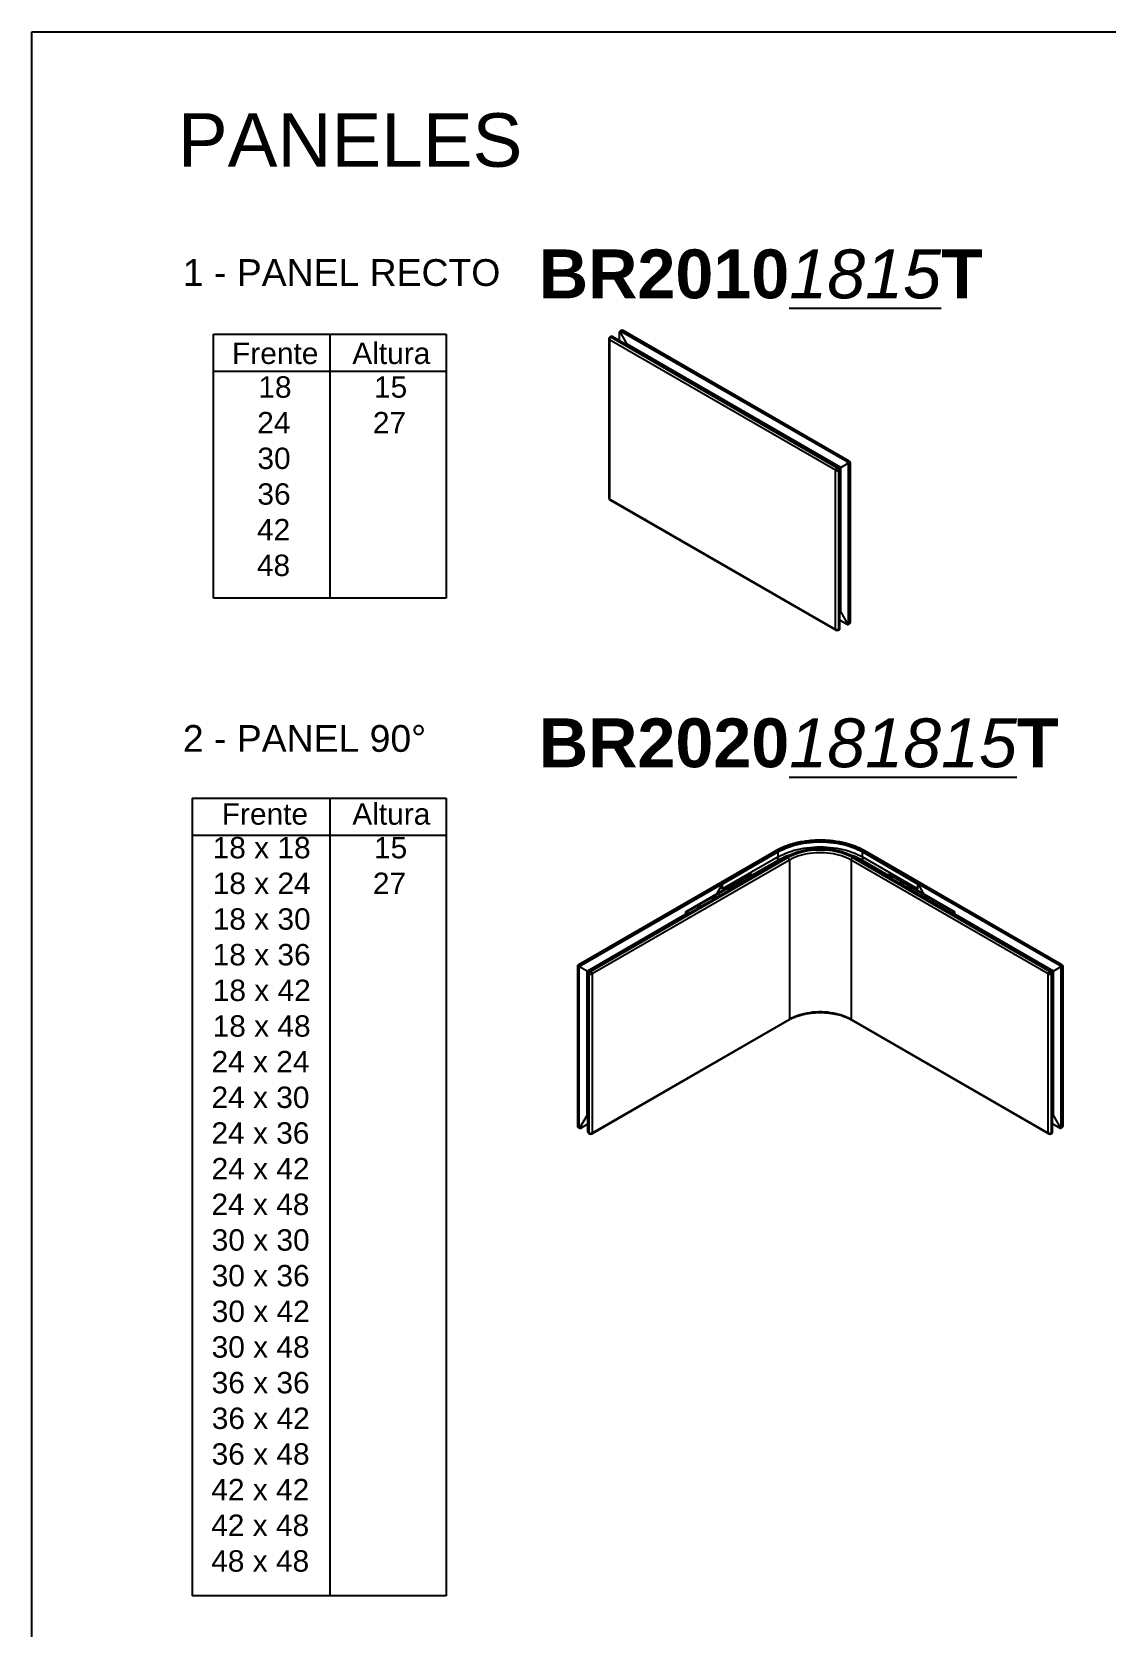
# Model space of a CAD drawing. Header units: inches. Extents: x 9936 to 27102, y -2774 to 11910.
# Drawn here: x 9946 to 10951, y -1350 to 141 of the extents above; entities that cross this region are included whole.
import ezdxf

# ---------------------------------------------------------------- set-up
doc = ezdxf.new("R2010")
doc.units = ezdxf.units.IN
doc.header["$MEASUREMENT"] = 0
doc.layers.add('TEXTO', color=7, linetype='Continuous')
doc.layers.add('VIÑETAS', color=5, linetype='Continuous')
doc.styles.get("Standard").update_dxf_attribs({"font": 'arial.ttf'})

msp = doc.modelspace()

# ---------------------------------------------------------------- linework, layer by layer
at = {"layer": 'TEXTO', "color": 30, "true_color": 0xf8991e}
for p, q in [((10115.83, -141.393), (10333.247, -141.393)), ((10115.83, -388.115), (10115.83, -141.393)), ((10224.539, -141.393), (10224.539, -388.115)), ((10333.247, -141.393), (10333.247, -388.115)), ((10115.83, -175.914), (10333.247, -175.914)), ((10333.247, -388.115), (10115.83, -388.115)), ((10095.872, -575.046), (10333.247, -575.046)), ((10095.872, -575.046), (10095.872, -1320.817)), ((10224.539, -575.046), (10224.539, -1320.817)), ((10333.247, -575.046), (10333.247, -1320.817)), ((10095.872, -609.567), (10333.247, -609.567)), ((10333.247, -1320.817), (10095.872, -1320.817))]:
    msp.add_line(p, q, dxfattribs=at)
at = {"layer": 'TEXTO'}
msp.add_lwpolyline([(9945.9, 141.265), (11955.124, 141.265), (11955.124, -2774.427), (9945.9, -2774.427)], close=True, dxfattribs=at)
at = {"layer": 'VIÑETAS', "linetype": 'Continuous'}
for p, q in [((10485.505, -145.707), (10485.505, -294.317)), ((10697.516, -268.576), (10486.091, -146.523)), ((10486.091, -146.523), (10486.091, -295.134)), ((10487.213, -143.567), (10486.506, -143.975)), ((10487.601, -143.342), (10487.213, -143.567)), ((10487.213, -143.567), (10487.601, -143.342)), ((10488.213, -143.666), (10487.505, -144.074)), ((10487.505, -144.074), (10698.93, -266.127)), ((10488.213, -143.666), (10488.601, -143.441)), ((10699.637, -265.719), (10488.213, -143.666)), ((10700.026, -265.494), (10488.601, -143.441)), ((10495.39, -147.36), (10495.39, -139.523)), ((10496.193, -138.382), (10495.804, -138.607)), ((10502.744, -150.627), (10495.804, -138.607)), ((10496.9, -137.974), (10496.193, -138.382)), ((10497.193, -138.481), (10496.804, -138.706)), ((10708.229, -260.759), (10496.804, -138.706)), ((10497.9, -138.073), (10497.193, -138.481)), ((10708.618, -260.534), (10497.193, -138.481)), ((10709.325, -260.126), (10497.9, -138.073)), ((10710.325, -260.027), (10498.9, -137.974)), ((10501.896, -151.116), (10502.744, -150.627)), ((10702.289, -265.822), (10502.744, -150.627)), ((10524.693, -164.224), (10524.613, -164.23)), ((10524.992, -164.449), (10524.693, -164.224)), ((10673.893, -250.355), (10673.812, -250.361)), ((10674.191, -250.58), (10673.893, -250.355)), ((10698.93, -266.127), (10699.637, -265.719)), ((10699.637, -265.719), (10700.026, -265.494)), ((10701.052, -268.168), (10700.345, -268.576)), ((10701.026, -266.55), (10700.637, -266.774)), ((10701.027, -266.551), (10702.289, -265.822)), ((10701.052, -268.168), (10701.441, -267.944)), ((10701.052, -416.779), (10701.052, -268.168)), ((10701.441, -416.554), (10701.441, -267.944)), ((10702.289, -265.822), (10709.229, -261.815)), ((10702.289, -400.715), (10702.289, -265.822)), ((10708.618, -260.534), (10708.229, -260.759)), ((10708.618, -260.534), (10709.325, -260.126)), ((10709.618, -261.59), (10709.229, -261.815)), ((10710.032, -262.984), (10709.643, -263.208)), ((10709.643, -411.819), (10709.643, -263.208)), ((10710.739, -262.576), (10710.032, -262.984)), ((10710.032, -411.594), (10710.032, -262.984)), ((10710.739, -411.186), (10710.739, -262.576)), ((10711.325, -410.37), (10711.325, -261.759)), ((10697.516, -417.187), (10697.516, -268.576)), ((10700.345, -268.576), (10700.345, -417.187)), ((10486.091, -295.134), (10697.516, -417.187)), ((10486.506, -296.049), (10697.93, -418.102)), ((10701.487, -296.722), (10701.441, -296.695)), ((10701.487, -296.722), (10701.441, -296.708)), ((10701.441, -297.154), (10701.487, -296.722)), ((10701.487, -373.477), (10701.441, -373.45)), ((10701.487, -373.477), (10701.441, -373.462)), ((10701.441, -373.909), (10701.487, -373.477)), ((10702.289, -400.715), (10701.441, -401.204)), ((10709.229, -412.735), (10702.289, -400.715)), ((10700.345, -417.187), (10701.052, -416.779)), ((10700.637, -417.694), (10701.026, -417.47)), ((10701.441, -416.554), (10701.052, -416.779)), ((10708.229, -412.636), (10701.441, -408.717)), ((10709.229, -412.735), (10709.618, -412.51)), ((10709.618, -412.51), (10710.325, -412.102)), ((10710.032, -411.594), (10709.643, -411.819)), ((10710.032, -411.594), (10710.739, -411.186)), ((10699.93, -418.102), (10700.637, -417.694)), ((10641.523, -624.349), (10457.039, -730.849)), ((10642.523, -624.448), (10458.039, -730.948)), ((10458.746, -731.357), (10643.23, -624.856)), ((10578.53, -662.003), (10643.053, -624.754)), ((10578.707, -662.105), (10643.23, -624.856)), ((10643.296, -624.97), (10591.394, -654.932)), ((10643.679, -625.375), (10591.778, -655.337)), ((10643.23, -624.856), (10642.523, -624.448)), ((10643.23, -624.856), (10643.053, -624.754)), ((10643.23, -624.856), (10643.23, -625.008)), ((10643.679, -630.015), (10643.679, -625.375)), ((10722.613, -625.375), (10774.515, -655.337)), ((10722.613, -630.015), (10722.613, -625.375)), ((10774.898, -654.932), (10722.997, -624.97)), ((10723.77, -624.448), (10723.062, -624.856)), ((10723.239, -624.754), (10723.062, -624.856)), ((10723.062, -624.856), (10907.547, -731.357)), ((10723.062, -624.856), (10787.586, -662.105)), ((10723.062, -624.856), (10723.062, -625.008)), ((10723.239, -624.754), (10787.763, -662.003)), ((10908.254, -730.948), (10723.77, -624.448)), ((10909.254, -730.849), (10724.77, -624.349)), ((10652.21, -630.04), (10467.726, -736.541)), ((10468.433, -736.949), (10652.917, -630.449)), ((10654.332, -632.898), (10469.848, -739.399)), ((10652.21, -630.04), (10587.687, -667.289)), ((10652.387, -630.142), (10587.864, -667.391)), ((10643.679, -630.015), (10591.778, -659.977)), ((10651.827, -629.895), (10599.926, -659.857)), ((10643.446, -633.26), (10619.645, -647)), ((10643.661, -633.634), (10620.076, -647.249)), ((10643.446, -633.26), (10643.446, -630.149)), ((10643.661, -633.634), (10644.702, -633.049)), ((10644.506, -634.122), (10643.661, -633.634)), ((10652.917, -630.449), (10652.21, -630.04)), ((10652.387, -630.142), (10652.21, -630.04)), ((10654.332, -632.898), (10654.332, -781.509)), ((10896.445, -739.399), (10711.961, -632.898)), ((10711.961, -632.898), (10711.961, -781.509)), ((10714.082, -630.04), (10713.375, -630.449)), ((10713.375, -630.449), (10897.859, -736.949)), ((10714.082, -630.04), (10713.905, -630.142)), ((10778.429, -667.391), (10713.905, -630.142)), ((10898.566, -736.541), (10714.082, -630.04)), ((10778.606, -667.289), (10714.082, -630.04)), ((10766.367, -659.857), (10714.465, -629.895)), ((10721.108, -632.787), (10722.631, -633.634)), ((10721.787, -634.122), (10722.631, -633.634)), ((10722.613, -630.015), (10774.515, -659.977)), ((10722.631, -633.634), (10746.216, -647.249)), ((10722.847, -633.26), (10722.847, -630.149)), ((10722.847, -633.26), (10746.648, -647)), ((10458.746, -731.357), (10590.268, -655.431)), ((10459.135, -731.581), (10590.657, -655.655)), ((10617.93, -646.434), (10557.472, -681.336)), ((10558.358, -681.423), (10618.816, -646.522)), ((10586.422, -664.623), (10591.657, -655.556)), ((10590.268, -655.431), (10590.657, -655.655)), ((10591.268, -655.332), (10591.657, -655.556)), ((10591.328, -655.078), (10591.328, -655.367)), ((10591.553, -655.197), (10591.544, -655.202)), ((10591.544, -655.491), (10591.544, -655.202)), ((10591.562, -655.212), (10591.562, -655.501)), ((10591.717, -655.596), (10591.657, -655.556)), ((10591.778, -659.977), (10591.778, -655.337)), ((10605.839, -655.697), (10605.839, -656.105)), ((10607.132, -655.085), (10606.779, -655.289)), ((10607.309, -655.595), (10606.779, -655.289)), ((10607.663, -655.391), (10607.132, -655.085)), ((10607.132, -655.085), (10607.309, -655.595)), ((10616.446, -649.574), (10616.446, -649.982)), ((10617.739, -648.962), (10617.385, -649.166)), ((10617.916, -649.472), (10617.385, -649.166)), ((10618.269, -649.268), (10617.739, -648.962)), ((10617.739, -648.962), (10617.916, -649.472)), ((10620.921, -647.737), (10618.816, -646.522)), ((10747.476, -646.522), (10745.372, -647.737)), ((10807.934, -681.423), (10747.476, -646.522)), ((10748.554, -648.962), (10748.023, -649.268)), ((10808.821, -681.336), (10748.363, -646.434)), ((10748.377, -649.472), (10748.554, -648.962)), ((10748.907, -649.166), (10748.377, -649.472)), ((10748.554, -648.962), (10748.907, -649.166)), ((10749.847, -649.982), (10749.847, -649.574)), ((10759.16, -655.085), (10758.63, -655.391)), ((10758.984, -655.595), (10759.16, -655.085)), ((10759.514, -655.289), (10758.984, -655.595)), ((10759.16, -655.085), (10759.514, -655.289)), ((10760.453, -656.105), (10760.453, -655.697)), ((10774.515, -659.977), (10774.515, -655.337)), ((10774.636, -655.556), (10774.575, -655.596)), ((10774.636, -655.556), (10775.025, -655.332)), ((10774.636, -655.556), (10779.87, -664.623)), ((10774.731, -655.212), (10774.731, -655.501)), ((10774.74, -655.197), (10774.748, -655.202)), ((10774.748, -655.491), (10774.748, -655.202)), ((10774.964, -655.078), (10774.964, -655.367)), ((10776.025, -655.431), (10775.636, -655.655)), ((10907.158, -731.581), (10775.636, -655.655)), ((10907.547, -731.357), (10776.025, -655.431)), ((10467.337, -736.316), (10598.859, -660.39)), ((10467.726, -736.541), (10599.248, -660.615)), ((10578.707, -662.105), (10578.53, -662.003)), ((10582.983, -668.964), (10582.983, -669.168)), ((10583.708, -668.861), (10583.95, -668.543)), ((10584.041, -668.945), (10583.708, -668.861)), ((10584.496, -668.682), (10583.95, -668.543)), ((10583.95, -668.922), (10583.95, -668.543)), ((10584.941, -668.425), (10585.037, -668.299)), ((10585.122, -668.321), (10585.037, -668.299)), ((10585.037, -668.37), (10585.037, -668.299)), ((10587.864, -667.391), (10587.687, -667.289)), ((10591.717, -659.942), (10591.778, -659.977)), ((10592.071, -661.362), (10592.071, -659.807)), ((10599.248, -660.615), (10598.859, -660.39)), ((10599.86, -660.003), (10599.86, -660.262)), ((10600.084, -660.122), (10600.075, -660.127)), ((10600.075, -660.137), (10600.075, -660.127)), ((10766.208, -660.122), (10766.217, -660.127)), ((10766.217, -660.137), (10766.217, -660.127)), ((10766.433, -660.003), (10766.433, -660.262)), ((10767.045, -660.615), (10767.433, -660.39)), ((10898.566, -736.541), (10767.045, -660.615)), ((10898.955, -736.316), (10767.433, -660.39)), ((10774.222, -661.362), (10774.222, -659.807)), ((10774.575, -659.942), (10774.515, -659.977)), ((10778.606, -667.289), (10778.429, -667.391)), ((10781.554, -668.295), (10781.436, -668.474)), ((10782.115, -668.418), (10781.554, -668.295)), ((10781.554, -668.542), (10781.554, -668.295)), ((10782.115, -668.418), (10781.901, -668.742)), ((10782.592, -669.033), (10782.289, -668.966)), ((10782.592, -669.033), (10782.54, -669.111)), ((10783.186, -669.349), (10783.115, -669.443)), ((10783.309, -669.168), (10783.309, -668.964)), ((10787.763, -662.003), (10787.586, -662.105)), ((10465.075, -736.644), (10557.266, -683.423)), ((10558.05, -682.756), (10557.124, -682.41)), ((10557.124, -682.41), (10557.363, -684.115)), ((10557.606, -684.205), (10557.363, -684.115)), ((10558.05, -682.756), (10558.418, -682.544)), ((10558.05, -682.756), (10558.205, -683.86)), ((10558.358, -681.423), (10558.358, -682.509)), ((10560.392, -682.597), (10558.358, -681.423)), ((10559.451, -683.14), (10558.358, -682.509)), ((10568.841, -677.128), (10568.841, -677.332)), ((10569.686, -676.814), (10569.553, -677.152)), ((10569.553, -677.152), (10569.774, -677.181)), ((10569.686, -676.814), (10570.275, -676.892)), ((10569.686, -677.17), (10569.686, -676.814)), ((10570.674, -676.456), (10570.569, -676.722)), ((10570.674, -676.456), (10570.964, -676.494)), ((10570.674, -676.661), (10570.674, -676.456)), ((10571.134, -676.072), (10571.547, -676.157)), ((10795.952, -676.492), (10795.701, -676.709)), ((10795.952, -676.492), (10796.451, -676.684)), ((10795.952, -676.854), (10795.952, -676.492)), ((10796.451, -676.684), (10796.133, -676.958)), ((10797.451, -677.332), (10797.451, -677.128)), ((10807.934, -681.423), (10805.901, -682.597)), ((10807.934, -682.509), (10806.841, -683.14)), ((10808.243, -682.756), (10807.875, -682.544)), ((10807.934, -682.509), (10807.934, -681.423)), ((10808.088, -683.86), (10808.243, -682.756)), ((10809.169, -682.41), (10808.243, -682.756)), ((10808.93, -684.115), (10808.687, -684.205)), ((10808.93, -684.115), (10809.169, -682.41)), ((10901.218, -736.644), (10809.027, -683.423)), ((10492.624, -721.719), (10492.235, -721.891)), ((10492.235, -721.891), (10492.245, -721.937)), ((10492.235, -721.891), (10492.235, -721.943)), ((10872.822, -721.177), (10872.741, -721.183)), ((10873.12, -721.402), (10872.822, -721.177)), ((10456.039, -732.582), (10456.039, -881.192)), ((10457.332, -733.806), (10456.625, -733.398)), ((10456.625, -733.398), (10456.625, -882.008)), ((10457.332, -733.806), (10457.721, -734.031)), ((10457.332, -882.417), (10457.332, -733.806)), ((10457.721, -882.641), (10457.721, -734.031)), ((10457.746, -732.412), (10458.135, -732.637)), ((10458.039, -730.948), (10458.746, -731.357)), ((10465.075, -736.644), (10458.135, -732.637)), ((10459.135, -731.581), (10458.746, -731.357)), ((10465.075, -871.537), (10465.075, -736.644)), ((10466.337, -737.373), (10465.075, -736.644)), ((10466.312, -738.99), (10465.923, -738.766)), ((10465.923, -887.376), (10465.923, -738.766)), ((10466.312, -887.601), (10466.312, -738.99)), ((10467.019, -739.399), (10466.312, -738.99)), ((10466.337, -737.372), (10466.726, -737.596)), ((10467.019, -888.009), (10467.019, -739.399)), ((10467.726, -736.541), (10467.337, -736.316)), ((10467.726, -736.541), (10468.433, -736.949)), ((10469.848, -739.399), (10469.848, -888.009)), ((10896.445, -888.009), (10896.445, -739.399)), ((10897.859, -736.949), (10898.566, -736.541)), ((10898.955, -736.316), (10898.566, -736.541)), ((10899.981, -738.99), (10899.273, -739.399)), ((10899.273, -739.399), (10899.273, -888.009)), ((10899.566, -737.596), (10899.955, -737.372)), ((10901.218, -736.644), (10899.956, -737.373)), ((10899.981, -738.99), (10900.37, -738.766)), ((10899.981, -887.601), (10899.981, -738.99)), ((10900.37, -887.376), (10900.37, -738.766)), ((10908.158, -732.637), (10901.218, -736.644)), ((10901.218, -871.537), (10901.218, -736.644)), ((10907.547, -731.357), (10907.158, -731.581)), ((10907.547, -731.357), (10908.254, -730.948)), ((10908.158, -732.637), (10908.547, -732.412)), ((10908.961, -733.806), (10908.572, -734.031)), ((10908.572, -882.641), (10908.572, -734.031)), ((10909.668, -733.398), (10908.961, -733.806)), ((10908.961, -882.417), (10908.961, -733.806)), ((10909.668, -882.008), (10909.668, -733.398)), ((10910.254, -881.192), (10910.254, -732.582)), ((10465.923, -768.594), (10465.877, -768.972)), ((10465.877, -768.972), (10465.923, -769.04)), ((10900.416, -767.544), (10900.37, -767.517)), ((10900.416, -767.544), (10900.37, -767.53)), ((10900.37, -767.976), (10900.416, -767.544)), ((10469.433, -888.925), (10653.917, -782.424)), ((10469.848, -888.009), (10654.332, -781.509)), ((10711.961, -781.509), (10896.445, -888.009)), ((10712.375, -782.424), (10896.859, -888.925)), ((10465.923, -845.349), (10465.877, -845.727)), ((10465.877, -845.727), (10465.923, -845.795)), ((10900.416, -844.299), (10900.37, -844.272)), ((10900.416, -844.299), (10900.37, -844.285)), ((10900.37, -844.731), (10900.416, -844.299)), ((10465.075, -871.537), (10458.135, -883.557)), ((10459.135, -883.458), (10465.923, -879.539)), ((10465.923, -872.027), (10465.075, -871.537)), ((10901.218, -871.537), (10900.37, -872.027)), ((10907.158, -883.458), (10900.37, -879.539)), ((10908.158, -883.557), (10901.218, -871.537)), ((10456.625, -882.008), (10457.332, -882.417)), ((10457.039, -882.924), (10457.746, -883.332)), ((10457.721, -882.641), (10457.332, -882.417)), ((10457.746, -883.332), (10458.135, -883.557)), ((10466.312, -887.601), (10465.923, -887.376)), ((10466.312, -887.601), (10467.019, -888.009)), ((10466.337, -888.292), (10466.726, -888.516)), ((10466.726, -888.516), (10467.433, -888.925)), ((10898.859, -888.925), (10899.566, -888.516)), ((10899.273, -888.009), (10899.981, -887.601)), ((10899.566, -888.516), (10899.955, -888.292)), ((10900.37, -887.376), (10899.981, -887.601)), ((10908.158, -883.557), (10908.547, -883.332)), ((10908.547, -883.332), (10909.254, -882.924)), ((10908.961, -882.417), (10908.572, -882.641)), ((10908.961, -882.417), (10909.668, -882.008))]:
    msp.add_line(p, q, dxfattribs=at)
at = {"layer": 'VIÑETAS', "linetype": 'Continuous', "flags": 128}
for points in [[(10723.77, -624.448), (10721.428, -623.17), (10718.966, -621.97), (10716.391, -620.851), (10713.712, -619.818), (10710.936, -618.872), (10708.073, -618.019), (10705.131, -617.259), (10702.121, -616.595), (10699.051, -616.03), (10695.93, -615.566), (10692.77, -615.203), (10689.579, -614.943), (10686.368, -614.786), (10683.146, -614.734), (10679.925, -614.786), (10676.714, -614.943), (10673.523, -615.203), (10670.362, -615.566), (10667.242, -616.03), (10664.172, -616.595), (10661.161, -617.259), (10658.22, -618.019), (10655.357, -618.872), (10652.581, -619.818), (10649.902, -620.851), (10647.327, -621.97), (10644.865, -623.17), (10642.523, -624.448)], [(10643.053, -624.754), (10645.364, -623.493), (10647.794, -622.308), (10650.336, -621.204), (10652.98, -620.184), (10655.719, -619.251), (10658.545, -618.409), (10661.448, -617.659), (10664.419, -617.004), (10667.45, -616.446), (10670.529, -615.988), (10673.649, -615.63), (10676.798, -615.373), (10679.967, -615.219), (10683.146, -615.167), (10686.326, -615.219), (10689.495, -615.373), (10692.644, -615.63), (10695.763, -615.988), (10698.843, -616.446), (10701.873, -617.004), (10704.844, -617.659), (10707.748, -618.409), (10710.573, -619.251), (10713.313, -620.184), (10715.957, -621.204), (10718.498, -622.308), (10720.928, -623.493), (10723.239, -624.754)], [(10643.23, -624.856), (10645.531, -623.6), (10647.95, -622.421), (10650.48, -621.322), (10653.113, -620.306), (10655.84, -619.378), (10658.654, -618.539), (10661.544, -617.792), (10664.502, -617.14), (10667.519, -616.585), (10670.585, -616.129), (10673.691, -615.772), (10676.826, -615.516), (10679.981, -615.363), (10683.146, -615.311), (10686.311, -615.363), (10689.467, -615.516), (10692.602, -615.772), (10695.708, -616.129), (10698.774, -616.585), (10701.791, -617.14), (10704.749, -617.792), (10707.639, -618.539), (10710.452, -619.378), (10713.18, -620.306), (10715.812, -621.322), (10718.342, -622.421), (10720.762, -623.6), (10723.062, -624.856)], [(10643.23, -624.856), (10645.531, -623.6), (10647.95, -622.421), (10650.48, -621.322), (10653.113, -620.306), (10655.84, -619.378), (10658.654, -618.539), (10661.544, -617.792), (10664.502, -617.14), (10667.519, -616.585), (10670.585, -616.129), (10673.691, -615.772), (10676.826, -615.516), (10679.981, -615.363), (10683.146, -615.311), (10686.311, -615.363), (10689.467, -615.516), (10692.602, -615.772), (10695.708, -616.129), (10698.774, -616.585), (10701.791, -617.14), (10704.749, -617.792), (10707.639, -618.539), (10710.452, -619.378), (10713.18, -620.306), (10715.812, -621.322), (10718.342, -622.421), (10720.762, -623.6), (10723.062, -624.856)], [(10643.679, -625.375), (10643.662, -625.266), (10643.613, -625.153), (10643.541, -625.055), (10643.455, -624.986), (10643.369, -624.956), (10643.296, -624.97)], [(10643.679, -625.375), (10645.954, -624.133), (10648.346, -622.967), (10650.848, -621.88), (10653.451, -620.876), (10656.148, -619.958), (10658.929, -619.128), (10661.787, -618.39), (10664.712, -617.745), (10667.695, -617.197), (10670.726, -616.745), (10673.797, -616.393), (10676.897, -616.14), (10680.017, -615.988), (10683.146, -615.937), (10686.276, -615.988), (10689.396, -616.14), (10692.496, -616.393), (10695.566, -616.745), (10698.598, -617.197), (10701.581, -617.745), (10704.506, -618.39), (10707.364, -619.128), (10710.145, -619.958), (10712.842, -620.876), (10715.445, -621.88), (10717.946, -622.967), (10720.338, -624.133), (10722.613, -625.375)], [(10643.679, -630.015), (10645.954, -628.773), (10648.346, -627.607), (10650.848, -626.52), (10653.451, -625.516), (10656.148, -624.598), (10658.929, -623.768), (10661.787, -623.03), (10664.712, -622.385), (10667.695, -621.837), (10670.726, -621.385), (10673.797, -621.033), (10676.897, -620.78), (10680.017, -620.628), (10683.146, -620.577), (10686.276, -620.628), (10689.396, -620.78), (10692.496, -621.033), (10695.566, -621.385), (10698.598, -621.837), (10701.581, -622.385), (10704.506, -623.03), (10707.364, -623.768), (10710.145, -624.598), (10712.842, -625.516), (10715.445, -626.52), (10717.946, -627.607), (10720.338, -628.773), (10722.613, -630.015)], [(10714.082, -630.04), (10711.993, -628.911), (10709.78, -627.862), (10707.453, -626.899), (10705.021, -626.027), (10702.496, -625.248), (10699.889, -624.566), (10697.209, -623.983), (10694.47, -623.504), (10691.682, -623.128), (10688.857, -622.859), (10686.008, -622.697), (10683.146, -622.643), (10680.285, -622.697), (10677.436, -622.859), (10674.611, -623.128), (10671.823, -623.504), (10669.083, -623.983), (10666.404, -624.566), (10663.796, -625.248), (10661.271, -626.027), (10658.84, -626.899), (10656.513, -627.862), (10654.3, -628.911), (10652.21, -630.04)], [(10714.082, -630.04), (10711.993, -628.911), (10709.78, -627.862), (10707.453, -626.899), (10705.021, -626.027), (10702.496, -625.248), (10699.889, -624.566), (10697.209, -623.983), (10694.47, -623.504), (10691.682, -623.128), (10688.857, -622.859), (10686.008, -622.697), (10683.146, -622.643), (10680.285, -622.697), (10677.436, -622.859), (10674.611, -623.128), (10671.823, -623.504), (10669.083, -623.983), (10666.404, -624.566), (10663.796, -625.248), (10661.271, -626.027), (10658.84, -626.899), (10656.513, -627.862), (10654.3, -628.911), (10652.21, -630.04)], [(10713.905, -630.142), (10711.828, -629.019), (10709.627, -627.977), (10707.314, -627.019), (10704.896, -626.152), (10702.386, -625.377), (10699.793, -624.699), (10697.129, -624.12), (10694.405, -623.643), (10691.633, -623.27), (10688.824, -623.002), (10685.991, -622.841), (10683.146, -622.787), (10680.301, -622.841), (10677.468, -623.002), (10674.66, -623.27), (10671.888, -623.643), (10669.164, -624.12), (10666.5, -624.699), (10663.907, -625.377), (10661.396, -626.152), (10658.979, -627.019), (10656.665, -627.977), (10654.465, -629.019), (10652.387, -630.142)], [(10652.917, -630.449), (10654.959, -629.345), (10657.122, -628.32), (10659.396, -627.379), (10661.771, -626.527), (10664.238, -625.765), (10666.787, -625.099), (10669.405, -624.53), (10672.082, -624.061), (10674.806, -623.695), (10677.566, -623.431), (10680.35, -623.273), (10683.146, -623.22), (10685.942, -623.273), (10688.726, -623.431), (10691.486, -623.695), (10694.211, -624.061), (10696.888, -624.53), (10699.506, -625.099), (10702.054, -625.765), (10704.521, -626.527), (10706.897, -627.379), (10709.171, -628.32), (10711.333, -629.345), (10713.375, -630.449)], [(10711.961, -632.898), (10709.927, -631.802), (10707.769, -630.788), (10705.496, -629.862), (10703.118, -629.027), (10700.648, -628.288), (10698.096, -627.648), (10695.474, -627.11), (10692.794, -626.677), (10690.07, -626.35), (10687.314, -626.131), (10684.538, -626.022), (10681.755, -626.022), (10678.979, -626.131), (10676.222, -626.35), (10673.498, -626.677), (10670.819, -627.11), (10668.197, -627.648), (10665.645, -628.288), (10663.174, -629.027), (10660.797, -629.862), (10658.524, -630.788), (10656.365, -631.802), (10654.332, -632.898)], [(10722.613, -625.375), (10722.631, -625.266), (10722.679, -625.153), (10722.752, -625.055), (10722.838, -624.986), (10722.924, -624.956), (10722.997, -624.97)], [(10652.145, -630.078), (10652.072, -629.98), (10651.986, -629.911), (10651.9, -629.881), (10651.827, -629.895)], [(10714.148, -630.078), (10714.221, -629.98), (10714.307, -629.911), (10714.393, -629.881), (10714.465, -629.895)], [(10591.778, -655.337), (10591.76, -655.228), (10591.712, -655.116), (10591.639, -655.017), (10591.553, -654.948), (10591.467, -654.918), (10591.394, -654.932), (10591.346, -654.988), (10591.328, -655.078)], [(10591.544, -655.202), (10591.545, -655.199), (10591.547, -655.196), (10591.55, -655.196), (10591.553, -655.197), (10591.556, -655.2), (10591.559, -655.204), (10591.561, -655.208), (10591.562, -655.212)], [(10609.178, -654.516), (10608.889, -654.422), (10608.255, -654.306), (10607.589, -654.293), (10606.943, -654.384), (10606.362, -654.572), (10605.891, -654.844), (10605.565, -655.179), (10605.408, -655.553), (10605.43, -655.937), (10605.632, -656.303), (10605.794, -656.47)], [(10605.908, -656.404), (10605.874, -656.32), (10605.839, -656.105)], [(10606.117, -656.283), (10606.071, -656.236), (10605.874, -655.912), (10605.852, -655.568), (10606.006, -655.235), (10606.323, -654.944), (10606.775, -654.719), (10607.322, -654.582), (10607.914, -654.543), (10608.5, -654.607), (10608.856, -654.703)], [(10612.2, -652.772), (10612.117, -652.769), (10611.814, -652.804), (10611.556, -652.903), (10611.384, -653.052), (10611.324, -653.227), (10611.328, -653.275)], [(10619.785, -648.393), (10619.496, -648.299), (10618.861, -648.183), (10618.196, -648.17), (10617.549, -648.261), (10616.969, -648.449), (10616.498, -648.721), (10616.172, -649.056), (10616.014, -649.43), (10616.037, -649.814), (10616.238, -650.18), (10616.4, -650.347)], [(10616.514, -650.281), (10616.481, -650.197), (10616.446, -649.982)], [(10616.723, -650.16), (10616.678, -650.113), (10616.481, -649.788), (10616.459, -649.445), (10616.613, -649.112), (10616.93, -648.821), (10617.382, -648.596), (10617.928, -648.459), (10618.521, -648.42), (10619.107, -648.484), (10619.462, -648.579)], [(10749.892, -650.347), (10750.177, -650.001), (10750.29, -649.622), (10750.222, -649.24), (10749.978, -648.882), (10749.575, -648.576)], [(10749.847, -649.982), (10749.834, -650.111), (10749.778, -650.281)], [(10754.965, -653.275), (10754.969, -653.227), (10754.909, -653.052), (10754.736, -652.903)], [(10760.499, -656.47), (10760.783, -656.124), (10760.897, -655.745), (10760.828, -655.363), (10760.584, -655.005), (10760.182, -654.699)], [(10760.453, -656.105), (10760.441, -656.234), (10760.385, -656.404)], [(10774.515, -655.337), (10774.532, -655.228), (10774.581, -655.116), (10774.654, -655.017), (10774.74, -654.948), (10774.826, -654.918), (10774.898, -654.932), (10774.947, -654.988), (10774.964, -655.078)], [(10774.748, -655.202), (10774.748, -655.199), (10774.746, -655.196), (10774.743, -655.196), (10774.74, -655.197), (10774.736, -655.2), (10774.733, -655.204), (10774.731, -655.208), (10774.731, -655.212)], [(10586.109, -667.751), (10585.908, -667.689), (10585.274, -667.573), (10584.608, -667.56), (10583.962, -667.651), (10583.381, -667.839), (10582.91, -668.111), (10582.584, -668.446), (10582.427, -668.819), (10582.449, -669.203), (10582.651, -669.57), (10582.758, -669.686)], [(10583.075, -669.502), (10583.026, -669.397), (10582.983, -669.168)], [(10583.178, -669.443), (10583.026, -669.193), (10582.993, -668.855), (10583.142, -668.528), (10583.46, -668.243), (10583.914, -668.029), (10584.461, -667.906), (10585.046, -667.887), (10585.614, -667.973), (10585.689, -667.993)], [(10602.49, -658.377), (10601.93, -658.189), (10601.199, -658.058), (10600.435, -658.031), (10599.682, -658.111), (10598.984, -658.292), (10598.382, -658.565), (10597.91, -658.912), (10597.596, -659.315), (10597.458, -659.75), (10597.504, -660.191), (10597.732, -660.613), (10597.997, -660.888)], [(10600.243, -660.041), (10600.17, -659.942), (10600.084, -659.873), (10599.998, -659.843), (10599.925, -659.857), (10599.877, -659.913), (10599.86, -660.003)], [(10600.075, -660.127), (10600.076, -660.124), (10600.078, -660.121), (10600.081, -660.121), (10600.084, -660.122), (10600.088, -660.125), (10600.09, -660.129)], [(10765.107, -659.142), (10765.857, -659.117), (10766.61, -659.197), (10767.308, -659.378), (10767.911, -659.651), (10768.383, -659.998), (10768.697, -660.401), (10768.698, -660.404)], [(10766.05, -660.041), (10766.122, -659.942), (10766.208, -659.873), (10766.294, -659.843), (10766.367, -659.857), (10766.416, -659.913), (10766.433, -660.003)], [(10766.217, -660.127), (10766.217, -660.124), (10766.215, -660.121), (10766.212, -660.121), (10766.208, -660.122), (10766.205, -660.125), (10766.202, -660.129)], [(10768.295, -660.888), (10768.561, -660.613), (10768.789, -660.191), (10768.835, -659.75), (10768.697, -659.315), (10768.383, -658.912), (10767.911, -658.565)], [(10777.717, -666.17), (10777.46, -666.071), (10777.215, -666.037)], [(10777.948, -666.46), (10777.889, -666.319), (10777.717, -666.17)], [(10780.603, -667.993), (10780.945, -667.919), (10781.528, -667.882), (10782.102, -667.952), (10782.611, -668.121), (10783.004, -668.372), (10783.244, -668.681), (10783.307, -669.018), (10783.186, -669.349)], [(10783.535, -669.686), (10783.764, -669.39), (10783.877, -669.012), (10783.809, -668.629), (10783.565, -668.272), (10783.163, -667.966)], [(10783.309, -669.168), (10783.307, -669.222), (10783.217, -669.502)], [(10558.358, -681.423), (10558.087, -681.301), (10557.829, -681.253), (10557.595, -681.282), (10557.398, -681.386), (10557.246, -681.561), (10557.147, -681.797), (10557.106, -682.085), (10557.124, -682.41)], [(10558.358, -682.509), (10558.291, -682.479), (10558.226, -682.467), (10558.168, -682.474), (10558.118, -682.5), (10558.08, -682.544), (10558.056, -682.603), (10558.045, -682.675), (10558.05, -682.756)], [(10571.967, -675.915), (10571.766, -675.853), (10571.132, -675.737), (10570.466, -675.724), (10569.819, -675.815), (10569.239, -676.003), (10568.768, -676.275), (10568.442, -676.61), (10568.284, -676.983), (10568.307, -677.367), (10568.509, -677.734), (10568.616, -677.85)], [(10568.933, -677.666), (10568.849, -677.429), (10568.841, -677.332)], [(10569.035, -677.607), (10568.992, -677.553), (10568.849, -677.225), (10568.888, -676.887), (10569.107, -676.572), (10569.483, -676.312), (10569.979, -676.132), (10570.548, -676.05), (10571.134, -676.072)], [(10796.619, -676.228), (10797.049, -676.458), (10797.336, -676.753), (10797.45, -677.086), (10797.381, -677.422), (10797.257, -677.607)], [(10797.677, -677.85), (10797.906, -677.555), (10798.02, -677.176), (10797.952, -676.793), (10797.707, -676.436), (10797.305, -676.13)], [(10797.451, -677.332), (10797.381, -677.626), (10797.359, -677.666)], [(10809.169, -682.41), (10809.187, -682.085), (10809.145, -681.797), (10809.046, -681.561), (10808.895, -681.386), (10808.697, -681.282), (10808.464, -681.253), (10808.206, -681.301), (10807.934, -681.423)], [(10808.243, -682.756), (10808.247, -682.675), (10808.237, -682.603), (10808.212, -682.544), (10808.174, -682.5), (10808.125, -682.474), (10808.067, -682.467), (10808.002, -682.479), (10807.934, -682.509)], [(10654.332, -781.509), (10656.365, -780.412), (10658.524, -779.398), (10660.797, -778.472), (10663.174, -777.638), (10665.645, -776.899), (10668.197, -776.259), (10670.819, -775.721), (10673.498, -775.287), (10676.222, -774.96), (10678.979, -774.742), (10681.755, -774.632), (10684.538, -774.632), (10687.314, -774.742), (10690.07, -774.96), (10692.794, -775.287), (10695.474, -775.721), (10698.096, -776.259), (10700.648, -776.899), (10703.118, -777.638), (10705.496, -778.472), (10707.769, -779.398), (10709.927, -780.412), (10711.961, -781.509)]]:
    msp.add_lwpolyline(points, dxfattribs=at)
at = {"layer": 'VIÑETAS', "linetype": 'Continuous'}
for centre, radius, start, end in [((10487.505, -145.707), 2, 119.997312, 180), ((10486.506, -145.607), 1.006, 185.693791, 245.626233), ((10489.162, -146.663), 3.074, 122.605572, 177.394497), ((10486.92, -144.892), 1.006, 54.382506, 114.307125), ((10487.627, -144.483), 1.006, 54.381479, 114.314505), ((10487.627, -144.483), 1.006, 54.382506, 114.307125), ((10488.016, -144.259), 1.006, 54.381479, 114.314505), ((10496.391, -139.424), 1.006, 125.697549, 185.62026), ((10496.218, -139.524), 1.006, 54.381479, 114.314505), ((10496.607, -139.299), 1.006, 54.381479, 114.314505), ((10496.607, -139.299), 1.006, 54.382506, 114.307125), ((10497.9, -139.706), 2, 60.002688, 119.997312), ((10497.314, -138.891), 1.006, 54.382506, 114.307125), ((10498.486, -138.891), 1.006, 65.692826, 125.617275), ((10700.587, -268.716), 3.074, 122.605572, 177.394497), ((10697.274, -268.716), 3.074, 2.605703, 57.394297), ((10698.11, -268.167), 2.885, 28.855404, 58.045436), ((10697.981, -268.308), 3.074, 2.605703, 57.394297), ((10698.499, -267.942), 2.885, 28.855404, 58.045436), ((10698.168, -268.267), 2.886, 1.956629, 31.143888), ((10698.557, -268.042), 2.886, 1.956629, 31.143888), ((10706.702, -263.207), 2.885, 28.855404, 58.045436), ((10707.091, -262.982), 2.885, 28.855404, 58.045436), ((10706.961, -263.124), 3.074, 2.605703, 57.394297), ((10706.759, -263.307), 2.886, 1.956629, 31.143888), ((10709.911, -260.944), 1.006, 65.692826, 125.617275), ((10707.669, -262.716), 3.074, 2.605703, 57.394297), ((10707.148, -263.082), 2.886, 1.956629, 31.143888), ((10709.325, -261.759), 2, 0, 60.002688), ((10710.324, -261.66), 1.006, 294.374714, 354.305879), ((10698.93, -265.847), 3.074, 242.609777, 297.390154), ((10487.505, -294.317), 2, 180, 240.002688), ((10486.506, -294.218), 1.006, 185.693791, 245.626233), ((10487.059, -295.247), 0.974, 173.298557, 235.389267), ((10698.484, -417.301), 0.974, 173.298557, 235.389267), ((10698.93, -414.457), 3.074, 242.609777, 297.390154), ((10699.364, -417.295), 0.987, 305.035523, 6.276912), ((10700.05, -416.877), 1.006, 305.697549, 5.62026), ((10700.071, -416.886), 0.987, 305.035523, 6.276912), ((10700.439, -416.653), 1.006, 305.697549, 5.62026), ((10708.815, -411.818), 1.006, 234.381479, 294.314505), ((10708.642, -411.917), 1.006, 305.697549, 5.62026), ((10709.031, -411.693), 1.006, 305.697549, 5.62026), ((10709.023, -411.689), 1.014, 305.940251, 5.372184), ((10709.325, -410.37), 2, 299.997312, 0), ((10709.73, -411.281), 1.014, 305.940251, 5.372184), ((10710.324, -410.27), 1.006, 294.374714, 354.305879), ((10698.93, -416.37), 2, 240.002688, 299.997312), ((10641.937, -625.266), 1.006, 54.382725, 114.307174), ((10724.355, -625.266), 1.006, 65.692826, 125.617275), ((10675.047, -688.888), 63.977, 107.988888, 119.600639), ((10643.914, -633.239), 0.469, 182.605504, 237.394849), ((10674.239, -687.3), 61.771, 110.588013, 118.565505), ((10651.261, -633.038), 3.074, 2.605503, 57.394428), ((10691.427, -688.469), 63.523, 60.355259, 72.14049), ((10715.031, -633.038), 3.074, 122.605572, 177.394497), ((10691.943, -687.572), 62.064, 61.970935, 69.340612), ((10722.379, -633.239), 0.469, 302.605151, 357.394496), ((10590.854, -656.248), 1.006, 65.686735, 125.617567), ((10591.243, -656.473), 1.006, 65.686735, 125.617567), ((10618.298, -647.229), 0.876, 53.777292, 114.911738), ((10747.834, -651.971), 3.816, 62.844159, 110.326405), ((10747.837, -651.522), 3.11, 62.743155, 108.881619), ((10747.994, -647.229), 0.876, 65.088262, 126.222708), ((10748.982, -649.554), 0.844, 314.111286, 70.70789), ((10754.18, -653.981), 1.213, 62.720475, 94.142136), ((10758.44, -658.094), 3.816, 62.844159, 110.326405), ((10758.443, -657.645), 3.11, 62.743155, 108.881619), ((10759.589, -655.677), 0.844, 314.111286, 70.70789), ((10775.05, -656.473), 1.006, 54.382433, 114.313265), ((10775.439, -656.248), 1.006, 54.382433, 114.313265), ((10588.995, -666.739), 0.707, 83.238406, 156.756217), ((10599.234, -661.33), 1.883, 116.910271, 150.53423), ((10600.621, -664.01), 4.9, 83.084194, 117.183938), ((10599.449, -661.22), 1.018, 67.835004, 125.42809), ((10765.653, -662.923), 4.908, 62.612399, 112.149316), ((10766.843, -661.22), 1.018, 54.57191, 112.164996), ((10781.42, -671.369), 3.824, 62.885909, 108.869846), ((10795.562, -679.533), 3.824, 62.885909, 108.869846), ((10795.572, -679.108), 3.064, 70.028847, 105.652779), ((10458.039, -732.582), 2, 119.997312, 180), ((10457.04, -732.482), 1.006, 185.692047, 245.627361), ((10459.695, -733.538), 3.074, 122.605293, 177.394707), ((10457.453, -731.766), 1.006, 54.382725, 114.307174), ((10460.402, -733.946), 3.074, 122.605293, 177.394707), ((10460.216, -733.905), 2.885, 148.855039, 178.044444), ((10460.604, -734.129), 2.885, 148.855039, 178.044444), ((10460.273, -733.805), 2.885, 121.954277, 151.144883), ((10460.662, -734.029), 2.885, 121.954277, 151.144883), ((10468.807, -738.864), 2.885, 148.855039, 178.044444), ((10469.382, -739.13), 3.074, 122.605293, 177.394707), ((10469.196, -739.089), 2.885, 148.855039, 178.044444), ((10468.864, -738.764), 2.885, 121.954277, 151.144883), ((10469.253, -738.989), 2.885, 121.954277, 151.144883), ((10470.09, -739.538), 3.074, 122.605293, 177.394707), ((10468.433, -736.669), 3.074, 242.609436, 297.390633), ((10466.777, -739.538), 3.074, 2.605503, 57.394428), ((10899.516, -739.538), 3.074, 122.605572, 177.394497), ((10897.859, -736.669), 3.074, 242.609367, 297.390564), ((10896.203, -739.538), 3.074, 2.605293, 57.394707), ((10897.039, -738.989), 2.885, 28.855117, 58.045723), ((10896.91, -739.13), 3.074, 2.605293, 57.394707), ((10897.428, -738.764), 2.885, 28.855117, 58.045723), ((10897.097, -739.089), 2.885, 1.955556, 31.144961), ((10897.486, -738.864), 2.885, 1.955556, 31.144961), ((10905.631, -734.029), 2.885, 28.855117, 58.045723), ((10906.02, -733.805), 2.885, 28.855117, 58.045723), ((10905.89, -733.946), 3.074, 2.605293, 57.394707), ((10905.688, -734.129), 2.885, 1.955556, 31.144961), ((10908.84, -731.766), 1.006, 65.692826, 125.617275), ((10906.598, -733.538), 3.074, 2.605293, 57.394707), ((10906.077, -733.905), 2.885, 1.955556, 31.144961), ((10908.254, -732.582), 2, 0, 60.002688), ((10909.253, -732.482), 1.006, 294.372639, 354.307953), ((10653.364, -781.622), 0.974, 304.610733, 6.701443), ((10712.929, -781.622), 0.974, 173.298557, 235.389267), ((10458.039, -881.192), 2, 180, 240.002688), ((10457.04, -881.092), 1.006, 185.692047, 245.627361), ((10457.694, -882.076), 1.072, 176.379511, 232.306673), ((10458.333, -882.515), 1.006, 174.377665, 234.304525), ((10458.401, -882.484), 1.072, 176.379511, 232.306673), ((10458.722, -882.74), 1.006, 174.377665, 234.304525), ((10458.549, -882.64), 1.006, 245.684811, 305.619206), ((10466.924, -887.475), 1.006, 174.377665, 234.304525), ((10467.313, -887.699), 1.006, 174.377665, 234.304525), ((10467.41, -887.656), 1.1, 177.146438, 231.539747), ((10468.117, -888.064), 1.1, 177.146438, 231.539747), ((10468.433, -885.28), 3.074, 242.609436, 297.390633), ((10468.433, -887.193), 2, 240.002688, 299.997312), ((10468.88, -888.123), 0.974, 304.610733, 6.701443), ((10897.413, -888.123), 0.974, 173.298557, 235.389267), ((10897.859, -885.28), 3.074, 242.609367, 297.390564), ((10897.859, -887.193), 2, 240.002688, 299.997312), ((10898.204, -888.077), 1.072, 307.693327, 3.620489), ((10898.979, -887.699), 1.006, 305.695475, 5.622335), ((10898.911, -887.668), 1.072, 307.693327, 3.620489), ((10899.368, -887.475), 1.006, 305.695475, 5.622335), ((10907.744, -882.64), 1.006, 234.380794, 294.315189), ((10907.571, -882.74), 1.006, 305.695475, 5.622335), ((10907.96, -882.515), 1.006, 305.695475, 5.622335), ((10907.863, -882.471), 1.1, 308.460253, 2.853562), ((10908.254, -881.192), 2, 299.997312, 0), ((10908.57, -882.063), 1.1, 308.460253, 2.853562), ((10909.253, -881.092), 1.006, 294.372639, 354.307953)]:
    msp.add_arc(centre, radius, start, end, dxfattribs=at)
for points, knots in [([(10724.77, -624.349), (10724.379, -624.127), (10723.25, -623.486), (10721.299, -622.479), (10718.889, -621.354), (10716.383, -620.306), (10713.79, -619.336), (10711.118, -618.448), (10708.372, -617.642), (10705.56, -616.921), (10702.689, -616.287), (10699.768, -615.74), (10696.803, -615.283), (10693.803, -614.916), (10690.774, -614.64), (10687.726, -614.455), (10684.667, -614.363), (10681.603, -614.364), (10678.543, -614.456), (10675.495, -614.641), (10672.467, -614.918), (10669.468, -615.286), (10666.503, -615.744), (10663.583, -616.291), (10660.713, -616.926), (10657.902, -617.647), (10655.157, -618.453), (10652.485, -619.343), (10649.893, -620.313), (10647.388, -621.361), (10644.977, -622.487), (10643.032, -623.492), (10641.908, -624.13), (10641.523, -624.349)], [0, 0, 0, 0, 0.01761418, 0.05096572, 0.08430824, 0.11763973, 0.15095834, 0.18426322, 0.21755437, 0.25083237, 0.28409812, 0.3173529, 0.35059813, 0.38383538, 0.41706631, 0.45029261, 0.48351601, 0.51673827, 0.54996117, 0.58318588, 0.61641418, 0.6496479, 0.68288876, 0.71613857, 0.74939901, 0.78267175, 0.81595832, 0.84926007, 0.8825781, 0.91591304, 0.94926504, 0.98263333, 1, 1, 1, 1]), ([(10722.997, -624.97), (10722.622, -624.758), (10721.536, -624.141), (10719.655, -623.172), (10717.326, -622.087), (10714.899, -621.077), (10712.384, -620.142), (10709.787, -619.286), (10707.116, -618.511), (10704.378, -617.819), (10701.581, -617.211), (10698.732, -616.691), (10695.84, -616.258), (10692.913, -615.914), (10689.958, -615.66), (10686.985, -615.497), (10684, -615.425), (10681.013, -615.445), (10678.032, -615.556), (10675.066, -615.758), (10672.122, -616.05), (10669.209, -616.432), (10666.334, -616.903), (10663.507, -617.461), (10660.734, -618.105), (10658.024, -618.833), (10655.384, -619.643), (10652.821, -620.533), (10650.343, -621.501), (10647.957, -622.543), (10645.709, -623.637), (10644.179, -624.463), (10643.402, -624.909), (10643.296, -624.97)], [0, 0, 0, 0, 0.01777591, 0.0515423, 0.08530934, 0.11907432, 0.15283701, 0.18659726, 0.22035513, 0.25411069, 0.28786417, 0.32161575, 0.35536574, 0.38911439, 0.422862, 0.45660885, 0.49035527, 0.52410154, 0.55784797, 0.59159477, 0.62534225, 0.65909073, 0.69284052, 0.72659192, 0.76034523, 0.79410071, 0.8278587, 0.86161933, 0.89538282, 0.92914926, 0.96291869, 0.99491326, 1, 1, 1, 1]), ([(10714.465, -629.895), (10714.133, -629.707), (10713.168, -629.16), (10711.488, -628.307), (10709.399, -627.362), (10707.215, -626.491), (10704.945, -625.698), (10702.599, -624.985), (10700.183, -624.354), (10697.707, -623.808), (10695.179, -623.348), (10692.609, -622.977), (10690.005, -622.695), (10687.377, -622.503), (10684.733, -622.403), (10682.084, -622.394), (10679.439, -622.476), (10676.808, -622.65), (10674.198, -622.914), (10671.62, -623.267), (10669.084, -623.71), (10666.597, -624.239), (10664.168, -624.853), (10661.807, -625.55), (10659.522, -626.327), (10657.32, -627.183), (10655.212, -628.114), (10653.38, -629.021), (10652.287, -629.637), (10651.827, -629.895)], [0, 0, 0, 0, 0.02006306, 0.05817103, 0.09627957, 0.13438473, 0.17248614, 0.21058368, 0.24867749, 0.28676785, 0.32485518, 0.36293995, 0.40102264, 0.43910379, 0.47718398, 0.51526374, 0.55334363, 0.59142404, 0.62950555, 0.66758869, 0.70567407, 0.7437622, 0.78185362, 0.81994886, 0.85804837, 0.89615255, 0.93426152, 0.9723753, 1, 1, 1, 1]), ([(10653.917, -782.424), (10654.227, -782.249), (10655.127, -781.739), (10656.702, -780.941), (10658.672, -780.053), (10660.74, -779.235), (10662.896, -778.489), (10665.133, -777.819), (10667.44, -777.227), (10669.81, -776.717), (10672.233, -776.29), (10674.699, -775.949), (10677.199, -775.696), (10679.722, -775.53), (10682.26, -775.454), (10684.8, -775.468), (10687.335, -775.571), (10689.853, -775.763), (10692.344, -776.043), (10694.799, -776.41), (10697.208, -776.863), (10699.56, -777.398), (10701.848, -778.014), (10704.062, -778.708), (10706.192, -779.477), (10708.232, -780.317), (10710.138, -781.208), (10711.499, -781.924), (10712.215, -782.333), (10712.375, -782.424)], [0, 0, 0, 0, 0.02028087, 0.05898741, 0.09772064, 0.13647939, 0.1752665, 0.21408252, 0.25292631, 0.29179563, 0.33068742, 0.36959834, 0.40852467, 0.4474625, 0.4864079, 0.52535685, 0.56430504, 0.6032473, 0.64217952, 0.68109764, 0.71999757, 0.75887542, 0.79772738, 0.83654995, 0.87534021, 0.91409599, 0.95281653, 0.98947792, 1, 1, 1, 1])]:
    msp.add_open_spline(points, degree=3, knots=knots, dxfattribs=at)

# ---------------------------------------------------------------- texts
at = {"color": 192, "char_height": 45.69253, "attachment_point": 1}
for s, insert in [('{\\fArial|b1|i0|c0|p34;BR2010\\fArial|b0|i1|c0|p34;\\L1815\\fArial|b1|i0|c0|p34;\\lT}', (10420.019, -62.119)), ('{\\fArial|b1|i0|c0|p34;BR2020\\fArial|b0|i1|c0|p34;\\L181815\\fArial|b1|i0|c0|p34;\\lT}', (10420.019, -500.497))]:
    msp.add_mtext_dynamic_manual_height_columns(s, width=536.06328, gutter_width=1, heights=[0], dxfattribs=dict(at, insert=insert))
at = {"layer": 'TEXTO', "attachment_point": 1}
for s, width, insert, char_height in [('\\pi-4.69904;PANELES', 303.8011, (10087.1, 65.2), 50), ('1 - PANEL RECTO', 751.30533, (10087.1, -71.183), 25), ('\\pi7.7576;Altura', 87.31603, (10237.804, -149.207), 20), ('\\pi5.00863;Frente', 87.31603, (10128.079, -149.207), 20), ('\\pi8.25295;18\\P\\pi7.20248;24\\P\\pi7.37301;30\\P\\pi7.34572;36\\P\\pi7.03195;42\\P\\pi6.90916;48', 43.31355, (10149.414, -180.681), 20), ('\\pi7.96416;15\\P\\pi6.92733;27', 42.84511, (10257.851, -180.681), 20), ('2 - PANEL 90°', 751.30533, (10087.1, -506.743), 25), ('\\pi5.00863;Frente', 87.31603, (10118.442, -579.849), 20), ('\\pi7.7576;Altura', 87.31603, (10237.804, -579.849), 20), ('\\pi8.38817;18 x 18\\P\\pi8.44956;18 x 24\\P\\pi8.44274;18 x 30\\P\\pi8.41546;18 x 36\\P\\pi8.51095;18 x 42\\P\\pi8.38817;18 x 48\\P\\pi7.33769;24 x 24\\P\\pi7.33087;24 x 30\\P\\pi7.30359;24 x 36\\P\\pi7.39909;24 x 42\\P\\pi7.2763;24 x 48\\P\\pi7.50823;30 x 30\\P\\pi7.48094;30 x 36\\P\\pi7.57644;30 x 42\\P\\pi7.45366;30 x 48\\P\\pi7.48094;36 x 36\\P\\pi7.57644;36 x 42\\P\\pi7.45366;36 x 48\\P\\pi7.16716;42 x 42\\P\\pi7.04438;42 x 48\\P48 x 48', 104.15697, (10106.539, -611.324), 20), ('\\pi7.96416;15\\P\\pi6.92733;27', 42.84511, (10257.851, -611.324), 20)]:
    msp.add_mtext_dynamic_manual_height_columns(s, width=width, gutter_width=1, heights=[0], dxfattribs=dict(at, insert=insert, char_height=char_height))

doc.saveas('drawing.dxf')
